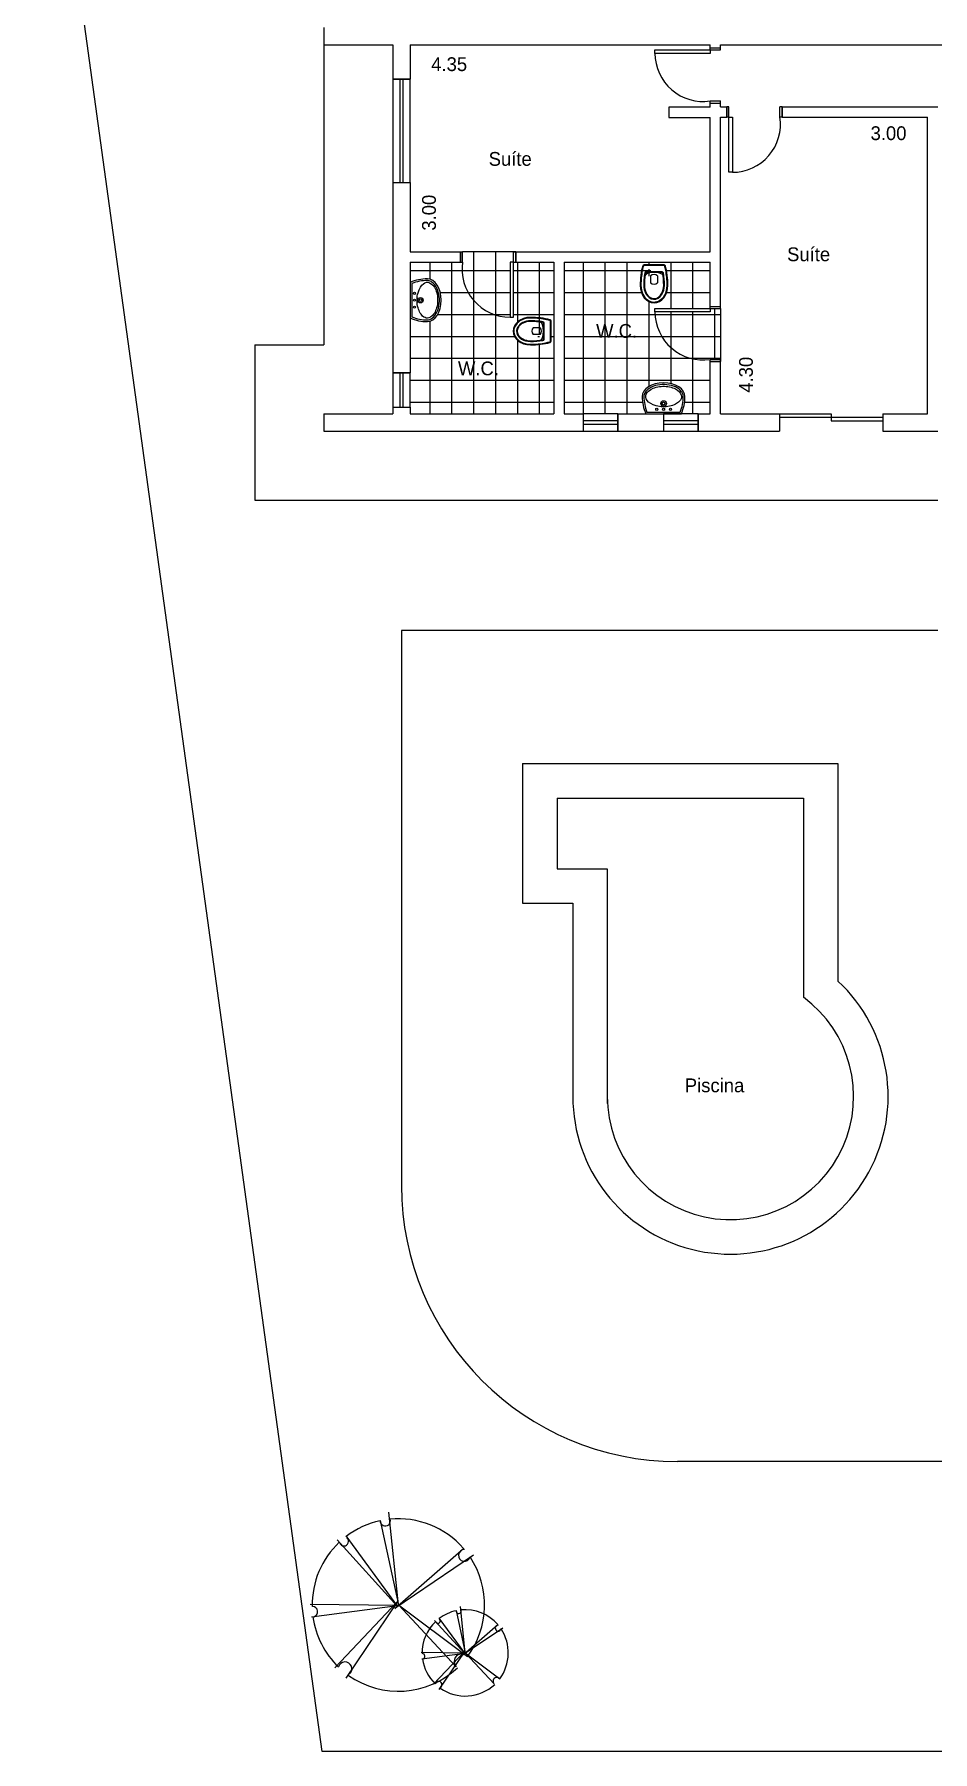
# Model space of a CAD drawing. Extents: x 1.9 to 40.3, y 0.1 to 41.
# Drawn here: x 1.94 to 14.97, y 0.14 to 25.03 of the extents above; entities that cross this region are included whole.
import ezdxf

# ---------------------------------------------------------------- set-up
doc = ezdxf.new("R2010")
doc.units = 0
doc.layers.get('0').update_dxf_attribs({"linetype": 'CONTINUOUS'})
doc.layers.get('DEFPOINTS').update_dxf_attribs({"linetype": 'CONTINUOUS'})
for name, color, linetype in [('ARV', 3, 'CONTINUOUS'), ('BLOCO', 5, 'CONTINUOUS'), ('BLOCOS', 5, 'CONTINUOUS'), ('CINZA', 8, 'CONTINUOUS'), ('HACHURA', 1, 'CONTINUOUS'), ('JARDIM', 3, 'CONTINUOUS'), ('PAREDE', 7, 'CONTINUOUS')]:
    doc.layers.add(name, color=color, linetype=linetype)
doc.styles.add('PADRÃO', font='', dxfattribs={"height": 0.2})
doc.styles.get('PADRÃO').set_extended_font_data('AvantGarde Bk BT')
doc.dimstyles.new('PADRÃOS', dxfattribs={"dimtxt": 0.15, "dimasz": 0.1, "dimexe": 1.25, "dimexo": 0.625, "dimgap": 0.1, "dimtad": 0, "dimjust": 1, "dimzin": 1, "dimdsep": 46, "dimtxsty": 'PADRÃO', "dimcen": 2.5, "dimse1": 1, "dimse2": 1, "dimsd1": 1, "dimsd2": 1, "dimclrt": 1, "dimadec": 0, "dimazin": 0, "dimtfac": 1, "dimtdec": 4, "dimtmove": 0, "dimatfit": 3, "dimfxl": 1, "dimtolj": 1, "dimtzin": 0, "dimarcsym": 0})

# ---------------------------------------------------------------- blocks, each defined once
blk = doc.blocks.new('J50')
at = {"layer": 'BLOCO'}
for p, q in [((0, 0.25), (0, 0)), ((0.5, 0.25), (0, 0.25)), ((0.5, 0), (0.5, 0.25)), ((0.5, 0.1500000000000057), (0, 0.1500000000000057)), ((0, 0.09999999999999432), (0.5, 0.09999999999999432)), ((0, 0), (0.5, 0))]:
    blk.add_line(p, q, dxfattribs=at)
blk = doc.blocks.new('J15')
at = {"layer": 'BLOCO'}
for p, q in [((1.5, 0.25), (0, 0.25)), ((0, 0.25), (0, 0)), ((1.5, 0), (1.5, 0.25)), ((1.5, 0.1500000000000057), (0, 0.1500000000000057)), ((0, 0.09999999999999432), (1.5, 0.09999999999999432)), ((0, 0), (1.5, 0))]:
    blk.add_line(p, q, dxfattribs=at)
blk = doc.blocks.new('P80E15')
at = {"layer": 'BLOCO', "ltscale": 0.015}
for p, q in [((0.03000000000000114, 0.1500000000000057), (0, 0.1500000000000057)), ((0, 0.1500000000000057), (0, 0)), ((0.03000000000000114, 2.842170943040401e-14), (0, 0)), ((0.03000000000000114, 0.1500000000000057), (0.03000000000000114, 0)), ((0.8000000000000114, 0.1500000000000341), (0.7700000000000102, 0.1500000000000341)), ((0.7700000000000102, 0.1500000000000057), (0.7700000000000102, 0)), ((0.8000000000000114, 2.842170943040401e-14), (0.7700000000000102, 5.684341886080801e-14)), ((0.8000000000000114, 0.1500000000000057), (0.8000000000000114, 0))]:
    blk.add_line(p, q, dxfattribs=at)
at = {"layer": 'BLOCO'}
blk.add_lwpolyline([(0.03000000000000114, 0.1500000000000057), (0.0800000000000125, 0.1500000000000057), (0.0800000000000125, 0.950000000000017), (0.03000000000000114, 0.950000000000017)], close=True, dxfattribs=at)
at = {"layer": 'BLOCO', "ltscale": 0.015}
blk.add_arc((0.0800000000000125, 0.2524375000000134), 0.6975625000000036, 351.555539587714, 90.00000000000041, dxfattribs=at)
blk = doc.blocks.new('P80D15')
at = {"layer": 'BLOCO', "ltscale": 0.015}
for p, q in [((0, 0.1500000000000057), (0, 0)), ((0, 0.1500000000000341), (0.03000000000000114, 0.1500000000000341)), ((0, 2.842170943040401e-14), (0.03000000000000114, 0)), ((0.03000000000000114, 0.1500000000000057), (0.03000000000000114, 0)), ((0.7700000000000102, 0.1500000000000057), (0.7700000000000102, 0)), ((0.7700000000000102, 0.1500000000000057), (0.8000000000000114, 0.1500000000000057)), ((0.7699999999999818, 0), (0.8000000000000114, 0)), ((0.8000000000000114, 0.1500000000000057), (0.8000000000000114, 0))]:
    blk.add_line(p, q, dxfattribs=at)
at = {"layer": 'BLOCO'}
blk.add_lwpolyline([(0.7700000000000102, 0.1500000000000057), (0.7199999999999989, 0.1500000000000057), (0.7199999999999989, 0.950000000000017), (0.7700000000000102, 0.950000000000017)], close=True, dxfattribs=at)
at = {"layer": 'BLOCO', "ltscale": 0.015}
blk.add_arc((0.7199999999999989, 0.2524375000000134), 0.6975625000000036, 89.99999999999959, 188.444460412286, dxfattribs=at)
blk = doc.blocks.new('A_03')
at = {"layer": 'ARV'}
for p, q in [((-0.1642795977368223, 0.6668615598597967), (-0.032337625504681, 0.05443275957492233)), ((-0.032337625504681, 0.05443275957492233), (-0.1019798469358193, 0.7261946558607519)), ((-0.03968009613487311, 0.04386405184976638), (-0.4757783517417806, 0.5259454568575279)), ((-0.4134786009408344, 0.5556120048580055), (-0.03968009613487311, 0.04386405184976638)), ((-0.05748002493510285, 0.02903077784952757), (0.4409179814728645, 0.4666123608565726)), ((0.5121176966740109, 0.4146959018557368), (-0.05748002493510285, 0.02903077784952757)), ((-0.03968009613487311, 0.05128068884988579), (-0.6715775685449898, 0.0586973258500052)), ((-0.6626776041447897, -0.0303023181514277), (-0.03968009613487311, 0.05128068884988579)), ((-0.493578280542124, -0.4011341681573413), (-0.03968009613487311, 0.08094723685036342)), ((-0.03968009613487311, 0.08094723685036342), (-0.4134786009408344, -0.4753005381585353)), ((-0.032337625504681, 0.05443275957492233), (0.4676178746732944, -0.3195511611560278)), ((0.3875181950720048, -0.3937175311572219), (-0.032337625504681, 0.05443275957492233))]:
    blk.add_line(p, q, dxfattribs=at)
for centre, radius, start, end in [((-0.032337625504681, 0.05443275957492233), 0.625, 102.1580021321499, 127.2525657253544), ((-0.1274007985194316, 0.6640590258750763), 0.0369851325325624, 175.6542691674021, 19.69378780220451), ((-0.032337625504681, 0.05443275957492233), 0.625, 41.05407258653979, 95.53111248444131), ((-0.032337625504681, 0.05443275957492233), 0.625, 133.2426416252084, 180.9743240911506), ((-0.4268285475410494, 0.5158291639893946), 0.03342961899939723, 201.2820980855948, 48.27356464714219), ((0.4457326779623259, 0.4136262157234682), 0.04269394024099429, 89.20944815037899, 344.6285751873363), ((-0.032337625504681, 0.05443275957492233), 0.625, 323.20224696077, 33.82113850428491), ((-0.655096152989131, 0.006088647395870339), 0.03779840815212959, 285.684587972767, 88.0009588524843), ((-0.032337625504681, 0.05443275957492233), 0.625, 187.8759657920728, 225.8833292057394), ((-0.4191915611808099, -0.4078929817018206), 0.04974913855978236, 310.6567489998404, 163.4448207669662), ((0.4262195554180721, -0.3551779883457584), 0.05461768626331568, 40.71483655850493, 224.8799671179474), ((-0.032337625504681, 0.05443275957492233), 0.625, 234.6714608478307, 313.1329856187737)]:
    blk.add_arc(centre, radius, start, end, dxfattribs=at)
blk = doc.blocks.new('LAVAT')
at = {"layer": 'BLOCOS'}
for p, q in [((-0.2573623180961135, 0), (0.2573623180960993, 0)), ((-0.2410322495695425, 0.02500000000000568), (0.2410322495695283, 0.02500000000000568))]:
    blk.add_line(p, q, dxfattribs=at)
for centre, radius in [((-0.09999999999999432, 0.06499999999999773), 0.015), ((-2.842170943040401e-14, 0.1500000000000057), 0.04), ((-2.842170943040401e-14, 0.1500000000000057), 0.02), ((0, 0.06499999999999773), 0.015), ((0.09999999999999432, 0.06499999999999773), 0.015)]:
    blk.add_circle(centre, radius, dxfattribs=at)
for centre, radius, start, end in [((0.3099999999999739, 0.25), 0.6200000000000045, 180, 203.779994731564), ((0.3099999999999739, 0.25), 0.5951987399818819, 180.0000000000055, 202.2113997706397), ((-0.3099999999999739, 0.25), 0.5951987399818819, 337.7886002293573, 359.9999999999946), ((-0.3099999999999739, 0.25), 0.6200000000000045, 336.2200052684331, 7.016477563892661e-15)]:
    blk.add_arc(centre, radius, start, end, dxfattribs=at)
blk.add_ellipse((-2.842170943040401e-14, 0.25), major_axis=(0.3100000000000023, 0), ratio=0.645161290322576, start_param=0, end_param=3.141592653589793, dxfattribs=at)
for points, knots in [([(0.2849999999999824, 0.2500000000000284), (0.2849999999999682, 0.300317964642403), (0.2452497040517159, 0.3541887687748044), (0.1008916727811169, 0.4227595909021034), (3.167234224576987e-05, 0.4339558931305021), (-0.1743068501371283, 0.3989778962069579), (-0.2442601782461509, 0.3532994974840165), (-0.2803506487652356, 0.2860131679577762), (-0.2851229441039038, 0.2679846562883483), (-0.285198739981908, 0.2499999999999716)], [0, 0, 0, 0, 0.9361481793933827, 0.9361481793933827, 1.872296358786765, 1.872296358786765, 2.808444538180148, 2.808444538180148, 3.13938546545754, 3.13938546545754, 3.13938546545754, 3.13938546545754]), ([(0.2599999999999625, 0.2500000000000284), (0.2599999999999625, 0.2784978981889878), (0.242078010852012, 0.3126567214920613), (0.1643569005752425, 0.3704649949829673), (0.1030052039381815, 0.3920693254798095), (-0.02877373062847255, 0.4037223597623836), (-0.0976825814684048, 0.3936467971219031), (-0.2034406750199054, 0.3477822861136133), (-0.2396263539294523, 0.3143366745038918), (-0.2661732608932681, 0.2526194074667387), (-0.2627272874450739, 0.2240541362115209), (-0.2158391141528142, 0.162032776211305), (-0.168127663237712, 0.1314918993692231), (-0.04805875393354597, 0.09792981637818343), (0.02266607553652022, 0.095757041570522), (0.1477154277714732, 0.1225128520000851), (0.2007272141554637, 0.1503951910720218), (0.2508407150234859, 0.2045307616155014), (0.2599999999999767, 0.2286312563089723), (0.2599999999999625, 0.2500000000000284)], [0, 0, 0, 0, 0.718091798041799, 0.718091798041799, 1.436183596083598, 1.436183596083598, 2.154275394125397, 2.154275394125397, 2.872367192167196, 2.872367192167196, 3.590458990208995, 3.590458990208995, 4.308550788250794, 4.308550788250794, 5.026642586292593, 5.026642586292593, 5.744734384334392, 5.744734384334392, 6.283185307179586, 6.283185307179586, 6.283185307179586, 6.283185307179586])]:
    blk.add_open_spline(points, degree=3, knots=knots, dxfattribs=at)
blk = doc.blocks.new('VASOSAN')
at = {"layer": 'BLOCOS'}
for p, q in [((-0.04999870165021036, 0.1999637913173729), (-0.04999870165021036, 0.300036208682684)), ((0.05000129834978395, 0.2000000000000171), (0.05000129834978395, 0.3000000000000398)), ((-0.1449592708755176, 0.04000000000002046), (0.1449618675667352, 0.04000000000002046)), ((-0.144958964094414, 0.05000000000001137), (0.144958964094414, 0.05000000000001137)), ((-0.1156907586723577, 0.1400000000000148), (0.1156608751354042, 0.1400000000000148)), ((-0.1156899891503542, 0.1500000000000057), (0.1156563640565906, 0.1500000000000057))]:
    blk.add_line(p, q, dxfattribs=at)
for centre, radius, start, end in [((-1.681254687468936e-05, 0.2500000000000284), 0.07072348561596478, 44.98962509969003, 134.9688828081831), ((-0.1449592708755176, 0.06000000000784667), 0.02, 195.5363314444965, 269.9999999879495), ((-0.1449589640944282, 0.0600000000000307), 0.01, 195.5346797106506, 270), ((-0.1156907586724003, 0.1599999999999966), 0.02, 189.3867869031125, 270.0000000001221), ((-0.1156899891503826, 0.1599999999999113), 0.01, 189.3843767903272, 270.0000000002443), ((-1.681254687468936e-05, 0.2500000000000284), 0.07072348561596478, 225.0311171918169, 315.01037490031), ((0.1156563640566048, 0.1599999999999397), 0.01, 269.9999999999185, 350.5758748885445), ((0.1156608751354185, 0.1600000000000534), 0.02, 269.9999999999593, 350.5771305827586), ((0.1449589640941156, 0.06000000000059913), 0.01, 270.0000000017912, 344.483103753554), ((0.1449618675666784, 0.06000000000008754), 0.02, 270.0000000001221, 344.463668535786)]:
    blk.add_arc(centre, radius, start, end, dxfattribs=at)
for centre, major_axis, ratio, start_param, end_param in [((1.298349786793551e-06, 0.3400000000000034), (0, 0.25), 0.8000000000000114, 4.71238898038469, 7.853981633974483), ((1.298349786793551e-06, 0.3400000000000034), (0, 0.5), 0.4000000000000057, 1.570796326794897, 2.178171401941273), ((1.298349786793551e-06, 0.3400000000000034), (0, 0.5), 0.4000000000000057, 4.10501390519934, 4.71238898038469), ((3.162615456631102e-06, 0.2000000000000171), (-0.1315416254084454, 0), 0.380107846735427, 0, 3.141592653589793)]:
    blk.add_ellipse(centre, major_axis=major_axis, ratio=ratio, start_param=start_param, end_param=end_param, dxfattribs=at)
for points, knots in [([(0.1900012983497845, 0.3400000000000034), (0.1900012983497845, 0.3848761319792686), (0.1797393390216371, 0.4296688513161939), (0.1275724019719462, 0.5345347987748141), (0.06728061332151469, 0.5774883381547511), (-0.05557463358574921, 0.5822833263597715), (-0.1176873313140447, 0.5442092108278018), (-0.1772271428546759, 0.4396819034496957), (-0.1899987016502109, 0.3899119131999385), (-0.1899987016502109, 0.3400000000000034)], [4.71238898038469, 4.71238898038469, 4.71238898038469, 4.71238898038469, 5.268704666077937, 5.268704666077937, 6.251971787216637, 6.251971787216637, 7.235238908355337, 7.235238908355337, 7.853981633974483, 7.853981633974483, 7.853981633974483, 7.853981633974483]), ([(0.1500012983497925, 0.3400000000000034), (0.1500012983497925, 0.3788440209133057), (0.1410350669412708, 0.4175642631073231), (0.09785548235792874, 0.5046356523495774), (0.05186252916044509, 0.5365242863162791), (-0.035906470330346, 0.5428969122828846), (-0.08268716521656927, 0.5186239494114204), (-0.136675398657502, 0.4336095243094746), (-0.1499987016502189, 0.3869668551708401), (-0.1499987016502189, 0.3400000000000034)], [4.71238898038469, 4.71238898038469, 4.71238898038469, 4.71238898038469, 5.267303564860582, 5.267303564860582, 6.225165062483076, 6.225165062483076, 7.18302656010557, 7.18302656010557, 7.853981633974483, 7.853981633974483, 7.853981633974483, 7.853981633974483]), ([(0.1400012983497874, 0.3400000000000034), (0.1400012983497874, 0.3772837390730786), (0.1313244408788421, 0.4146147677288923), (0.08614040026922964, 0.5057958350239744), (0.03502463044166859, 0.5349710805647021), (-0.04931088296146413, 0.5246485128546965), (-0.08846614740087944, 0.4978919085569657), (-0.1301770436703151, 0.4186244413023701), (-0.139998701650228, 0.3793231752999873), (-0.139998701650228, 0.3400000000000034)], [4.71238898038469, 4.71238898038469, 4.71238898038469, 4.71238898038469, 5.266984672173268, 5.266984672173268, 6.376176055750425, 6.376176055750425, 7.268653195712185, 7.268653195712185, 7.853981633974483, 7.853981633974483, 7.853981633974483, 7.853981633974483]), ([(-0.1899987016502109, 0.3400000000000034), (-0.1899987016502109, 0.2628456380244302), (-0.1826597402104682, 0.1857481592563204), (-0.1646350625580055, 0.0962993025843275), (-0.1598779088782436, 0.07633152029333701), (-0.1545936493339752, 0.05732178411361133)], [1.570796326794897, 1.570796326794897, 1.570796326794897, 1.570796326794897, 2.037455774227855, 2.037455774227855, 2.178171373096618, 2.178171373096618, 2.178171373096618, 2.178171373096618]), ([(0.1255213970934932, 0.158362586435743), (0.1304959230626253, 0.1883329397418549), (0.1342856674288981, 0.2197754344096836), (0.1388984311594896, 0.280892952358073), (0.1400012983497874, 0.3104504303007616), (0.1400012983497874, 0.3400000000000034)], [4.319424209334854, 4.319424209334854, 4.319424209334854, 4.319424209334854, 4.526146784234752, 4.526146784234752, 4.71238898038469, 4.71238898038469, 4.71238898038469, 4.71238898038469]), ([(0.1353910129756457, 0.1567256052765629), (0.1406375926198677, 0.1883393074453181), (0.1445703338030171, 0.2215366219332111), (0.1489940345178695, 0.2833246268364178), (0.1500012983497925, 0.3116621455754114), (0.1500012983497925, 0.3400000000000034)], [4.319414935773391, 4.319414935773391, 4.319414935773391, 4.319414935773391, 4.53527739023095, 4.53527739023095, 4.71238898038469, 4.71238898038469, 4.71238898038469, 4.71238898038469]), ([(0.1545944801337669, 0.0573247746568768), (0.1714080019636555, 0.1178830224408784), (0.1827947395838834, 0.188231392050767), (0.1891612343353728, 0.2873542333339003), (0.1900012983497845, 0.3136769834079587), (0.1900012983497845, 0.3400000000000034)], [4.105016649121983, 4.105016649121983, 4.105016649121983, 4.105016649121983, 4.553177186481221, 4.553177186481221, 4.71238898038469, 4.71238898038469, 4.71238898038469, 4.71238898038469])]:
    blk.add_open_spline(points, degree=3, knots=knots, dxfattribs=at)
for points in [[(-0.1499987016502189, 0.3400000000000034), (-0.1499987016502189, 0.2771333061211863), (-0.1449377691834997, 0.2142947379843179), (-0.1354229546785177, 0.1567380311504962)], [(-0.1399987016502138, 0.3400000000000034), (-0.1399987016502138, 0.2776703725988909), (-0.1349701841103865, 0.2153313553609451), (-0.1255561557510418, 0.1583694305881238)]]:
    blk.add_open_spline(points, degree=3, dxfattribs=at)
blk = doc.blocks.new('*D54')
at = {"layer": 'DEFPOINTS', "color": 0, "linetype": 'ByBlock', "ltscale": 0.015}
for p in [(145.180258217365, 146.3700406523143), (145.5501561764663, 146.3700406523143), (145.180258217365, 142.0700406523142)]:
    blk.add_point(p, dxfattribs=at)
at = {"color": 1, "linetype": 'ByBlock', "ltscale": 0.015, "insert": (145.5501561764663, 142.6361807622044), "char_height": 0.2, "attachment_point": 5, "rotation": 90, "style": 'PADRÃO'}
blk.add_mtext('\\A1;4.30', dxfattribs=at)
blk = doc.blocks.new('*D55')
at = {"layer": 'DEFPOINTS', "color": 0, "linetype": 'ByBlock', "ltscale": 0.015}
for p in [(145.180258217365, 146.3700406523143), (148.180258217365, 146.3700406523143), (145.180258217365, 146.1358125073184)]:
    blk.add_point(p, dxfattribs=at)
at = {"color": 1, "linetype": 'ByBlock', "ltscale": 0.015, "insert": (147.6155604151672, 146.1358125073184), "char_height": 0.2, "attachment_point": 5, "style": 'PADRÃO'}
blk.add_mtext('\\A1;3.00', dxfattribs=at)
blk = doc.blocks.new('*D56')
at = {"layer": 'DEFPOINTS', "color": 0, "linetype": 'ByBlock', "ltscale": 0.015}
for p in [(140.680258217365, 147.4200406523142), (145.030258217365, 147.4200406523142), (145.030258217365, 147.1362870110796)]:
    blk.add_point(p, dxfattribs=at)
at = {"color": 1, "linetype": 'ByBlock', "ltscale": 0.015, "insert": (141.2465356898925, 147.1362870110796), "char_height": 0.2, "attachment_point": 5, "style": 'PADRÃO'}
blk.add_mtext('\\A1;4.35', dxfattribs=at)
blk = doc.blocks.new('*D57')
at = {"layer": 'DEFPOINTS', "color": 0, "linetype": 'ByBlock', "ltscale": 0.015}
for p in [(140.680258217365, 147.4200406523142), (140.9551095520989, 147.4200406523142), (140.680258217365, 144.4200406523143)]:
    blk.add_point(p, dxfattribs=at)
at = {"color": 1, "linetype": 'ByBlock', "ltscale": 0.015, "insert": (140.9551095520989, 144.9847384545121), "char_height": 0.2, "attachment_point": 5, "rotation": 90, "style": 'PADRÃO'}
blk.add_mtext('\\A1;3.00', dxfattribs=at)

msp = doc.modelspace()

# ---------------------------------------------------------------- hatches: boundary and pattern name
at = {"layer": 'HACHURA', "ltscale": 0.015}
h = msp.add_hatch(dxfattribs=at)
h.set_pattern_fill('NET', color=256, scale=0.1, style=0)
h.set_pattern_definition([(0, (-133.2898486393132, -122.5427102751006), (0, 0.3175), []), (90, (-133.2898486393132, -122.5427102751006), (-0.3175, 1.944062586693024e-17), [])])
edge = h.paths.add_edge_path()
edge.add_line((9.473608164044691, 21.7273303772136), (8.921397838296429, 21.7273303772136))
edge.add_line((8.921397838296429, 21.7273303772136), (8.891397838296456, 21.72733037721363))
edge.add_line((8.891397838296456, 21.72733037721363), (8.891397838296427, 20.92733037721362))
edge.add_line((8.891397838296427, 20.92733037721362), (8.841397838296416, 20.92733037721362))
edge.add_arc((8.841397838296416, 21.62489287721363), 0.6975624999999994, 171.5555395877163, 270, ccw=False)
edge.add_line((8.151397838296418, 21.7273303772136), (8.121397838296417, 21.7273303772136))
edge.add_line((8.121397838296417, 21.7273303772136), (7.390409578051788, 21.7273303772136))
edge.add_line((7.390409578051788, 21.7273303772136), (7.390409578051788, 21.43094993482077))
edge.add_arc((7.640409578051759, 20.86358761672059), 0.6199999999999977, 89.9999999999921, 113.7799947314094, ccw=False)
edge.add_ellipse((7.640409578051788, 21.1735876167206), major_axis=(-5.563650397593558e-15, -0.3100000000000023), ratio=0.645161290322576, start_angle=0, end_angle=180, ccw=False)
edge.add_arc((7.640409578051759, 21.48358761672054), 0.6200000000000033, 246.22000526858818, 269.99999999996584, ccw=False)
edge.add_line((7.390409578051759, 20.91622529862036), (7.390409578051759, 20.121810463326))
edge.add_line((7.390409578051759, 20.121810463326), (7.390409578051759, 19.621810463326))
edge.add_line((7.390409578051759, 19.621810463326), (7.390409578051731, 19.52733037721356))
edge.add_line((7.390409578051731, 19.52733037721356), (9.47360816404472, 19.52733037721362))
edge.add_line((9.47360816404472, 19.52733037721362), (9.473608164044691, 21.7273303772136))
edge = h.paths.add_edge_path(flags=16)
edge.add_ellipse((9.133608164044716, 20.72532258615993), major_axis=(-0.25, -7.034608626946964e-15), ratio=0.8000000000000114, start_angle=270, end_angle=450, ccw=False)
edge.add_ellipse((9.133608164044716, 20.72532258615993), major_axis=(-0.5, -1.406921725389393e-14), ratio=0.4000000000000057, start_angle=235.1999716104384, end_angle=270, ccw=False)
edge.add_arc((9.413608164044689, 20.87028315537682), 0.02000000000001101, 0, 78.17726239667809, ccw=False)
edge.add_line((9.4336081640447, 20.87028315537682), (9.4336081640447, 20.58036201693463))
edge.add_arc((9.413608164044689, 20.58036201693685), 0.01999999999999972, 281.82273711283824, 359.99999999364906, ccw=False)
edge.add_ellipse((9.133608164044716, 20.72532258615993), major_axis=(-0.5, -1.406921725389393e-14), ratio=0.4000000000000057, start_angle=90, end_angle=124.80002838732861, ccw=False)
h.paths.add_polyline_path([(8.841397838296388, 21.72733037721363), (8.891397838296427, 21.72733037721363), (8.891397838296427, 21.87733037721364), (8.151397838296447, 21.87733037721367), (8.151397838296418, 21.72733037721363, 0.4580704259902287), (8.841397838296416, 20.92733037721362)])
edge = h.paths.add_edge_path()
edge.add_line((10.94040957805171, 21.00489686299713), (10.94040957805174, 21.05489686299777))
edge.add_line((10.94040957805174, 21.05489686299777), (11.74040957805175, 21.05489686299762))
edge.add_line((11.74040957805175, 21.05489686299762), (11.74040957805175, 21.08489686299762))
edge.add_line((11.74040957805175, 21.08489686299762), (11.74040957805178, 21.7273303772136))
edge.add_line((11.74040957805178, 21.7273303772136), (9.623608164044697, 21.7273303772136))
edge.add_line((9.623608164044697, 21.7273303772136), (9.623608164044697, 19.52733037721359))
edge.add_line((9.623608164044697, 19.52733037721359), (9.899597001118366, 19.52733037721359))
edge.add_line((9.899597001118366, 19.52733037721359), (10.39959700111837, 19.52733037721362))
edge.add_line((10.39959700111837, 19.52733037721362), (10.80793272192949, 19.52733037721362))
edge.add_arc((11.37529504002967, 19.77733037721359), 0.6199999999999977, 179.9999999999921, 203.7799947314093, ccw=False)
edge.add_ellipse((11.06529504002967, 19.77733037721362), major_axis=(0.3100000000000023, 0), ratio=0.645161290322576, start_angle=0, end_angle=180, ccw=False)
edge.add_arc((10.75529504002972, 19.77733037721359), 0.6200000000000034, 336.2200052685906, 359.99999999996584, ccw=False)
edge.add_line((11.3226573581299, 19.52733037721362), (11.5652950400297, 19.52733037721362))
edge.add_line((11.5652950400297, 19.52733037721362), (11.74040957805178, 19.52733037721359))
edge.add_line((11.74040957805178, 19.52733037721359), (11.74040957805178, 20.28489686299761))
edge.add_line((11.74040957805178, 20.28489686299761), (11.74040957805158, 20.31489686299761))
edge.add_arc((11.63797207805172, 21.00489686299764), 0.6975625000000163, 180.000000000042, 278.44446041227417, ccw=False)
edge = h.paths.add_edge_path(flags=16)
edge.add_ellipse((10.92680957077295, 21.3873303772136), major_axis=(-3.061515884555943e-17, -0.25), ratio=0.8000000000000114, start_angle=270, end_angle=450, ccw=False)
edge.add_ellipse((10.92680957077295, 21.3873303772136), major_axis=(-6.123031769111886e-17, -0.5), ratio=0.4000000000000057, start_angle=235.1999716104384, end_angle=270, ccw=False)
edge.add_arc((10.78184900155608, 21.66733037721357), 0.02000000000001101, 90, 168.1772623966947, ccw=False)
edge.add_line((10.78184900155608, 21.68733037721358), (11.07177013999822, 21.68733037721358))
edge.add_arc((11.07177013999606, 21.66733037721357), 0.01999999999999975, 11.822737112854895, 89.99999999381191, ccw=False)
edge.add_ellipse((10.92680957077295, 21.3873303772136), major_axis=(-6.123031769111886e-17, -0.5), ratio=0.4000000000000057, start_angle=90, end_angle=124.80002838732861, ccw=False)
h.paths.add_polyline_path([(11.89040957805179, 21.05489686299759), (11.74040957805175, 21.05489686299762), (11.74040957805175, 21.00489686299764), (10.94040957805171, 21.00489686299775, 0.4580704259902306), (11.74040957805164, 20.31489686299761), (11.89040957805176, 20.31489686299759)])
h.paths.add_polyline_path([(8.028134123983648, 20.02948271290055), (8.740634123983654, 20.02948271290055), (8.740634123983654, 20.3414332623511), (8.028134123983648, 20.3414332623511)], flags=24)
h.paths.add_polyline_path([(10.03036832429052, 20.57259956477375), (10.74286832429053, 20.57259956477375), (10.74286832429053, 20.88455011422431), (10.03036832429052, 20.88455011422431)], flags=24)

# ---------------------------------------------------------------- linework, layer by layer
at = {"layer": 'BLOCO', "ltscale": 0.015}
for p, q in [((12.74356122158369, 19.52733037721362), (13.49356122158369, 19.52733037721362)), ((12.74356122158369, 19.4773303772136), (14.24356122158369, 19.4773303772136)), ((13.49356122158369, 19.52733037721362), (13.49356122158369, 19.42733037721359)), ((13.49356122158369, 19.42733037721359), (14.24356122158369, 19.42733037721359))]:
    msp.add_line(p, q, dxfattribs=at)
at = {"layer": 'CINZA', "ltscale": 0.015}
for p, q in [((6.140409578051731, 25.12733037721361), (6.140409578052271, 20.52733037721356)), ((5.140409578051759, 20.52733037721356), (5.140409578051759, 18.27733037721362)), ((5.140409578051759, 20.52733037721356), (6.140409578052271, 20.52733037721356)), ((5.140409578051759, 18.27733037721362), (15.04040957805182, 18.27733037721364))]:
    msp.add_line(p, q, dxfattribs=at)
at = {"layer": 'HACHURA', "ltscale": 0.015}
for p, q in [((8.921397838296429, 21.87733037721364), (8.151397838296418, 21.87733037721364)), ((11.89040957805176, 21.05489686299757), (11.89040957805176, 20.28489686299758))]:
    msp.add_line(p, q, dxfattribs=at)
at = {"layer": 'PAREDE', "ltscale": 0.015}
for p, q in [((6.113564412334256, 0.1356729507317311), (1.94356441233424, 30.48567295073173)), ((6.140409578051731, 24.87733037721361), (7.140409578051731, 24.87733037721361)), ((7.140409578051731, 24.87733037721361), (7.140409578051731, 24.37767199610107)), ((7.390409578051759, 24.87733037721361), (7.390409578051788, 24.37767199610107)), ((7.390409578051759, 24.87733037721361), (11.74040957805173, 24.87733037721361)), ((11.74040957805173, 24.83184782855471), (11.74040957805173, 24.87733037721361)), ((11.74040957805173, 24.83184782855469), (11.89040957805173, 24.83184782855469)), ((11.89040957805173, 24.87733037721361), (16.18873642631254, 24.87733037721361)), ((11.89040957805173, 24.83184782855469), (11.89040957805173, 24.87733037721361)), ((7.140409578051731, 24.37767199610107), (7.390409578051759, 24.37767199610107)), ((11.74040957805173, 23.97041341984132), (11.14040957805173, 23.97041341984132)), ((11.14040957805173, 23.97041341984132), (11.14040957805173, 23.82041341984132)), ((11.74040957805173, 24.03184782855467), (11.89040957805173, 24.03184782855467)), ((11.74040957805173, 23.97041341984132), (11.74040957805173, 24.03184782855467)), ((11.89040957805173, 23.97733037721363), (11.89040957805173, 24.03184782855467)), ((11.89040957805179, 23.97733037721363), (11.98194755789453, 23.97733037721363)), ((11.98194755789453, 23.9773303772136), (11.98194755789453, 23.82733037721363)), ((12.78194755789454, 23.9773303772136), (12.78194755789454, 23.82733037721363)), ((12.78194755789454, 23.97733037721363), (15.04040957805177, 23.97733037721363)), ((11.14040957805173, 23.82041341984132), (11.74040957805175, 23.82041341984132)), ((11.74040957805175, 21.87733037721364), (11.74040957805173, 23.82041341984129)), ((11.89040957805179, 23.82733037721363), (11.98194755789456, 23.82733037721363)), ((11.89040957805176, 21.0848968629976), (11.89040957805173, 23.82733037721363)), ((12.78194755789454, 23.82733037721363), (14.89040957805173, 23.82733037721363)), ((14.89040957805179, 19.52733037721362), (14.89040957805173, 23.82733037721363)), ((7.140409578051731, 22.87767199610107), (7.390409578051759, 22.87767199610107)), ((7.140409578051759, 22.87767199610107), (7.140409578051759, 20.121810463326)), ((7.390409578051788, 22.87767199610107), (7.390409578051788, 21.87733037721364)), ((7.390409578051759, 21.87733037721361), (8.121397838296417, 21.87733037721364)), ((7.390409578051759, 21.7273303772136), (8.121397838296417, 21.7273303772136)), ((7.390409578051788, 21.7273303772136), (7.390409578051759, 20.121810463326)), ((8.121397838296417, 21.87733037721361), (8.121397838296417, 21.7273303772136)), ((8.921397838296429, 21.87733037721361), (8.921397838296429, 21.7273303772136)), ((8.921397838296429, 21.87733037721364), (11.74040957805175, 21.87733037721361)), ((8.921397838296429, 21.7273303772136), (9.473608164044691, 21.7273303772136)), ((9.473608164044691, 21.72733037721363), (9.47360816404472, 19.52733037721359)), ((9.623608164044697, 21.72733037721363), (9.623608164044725, 19.52733037721359)), ((9.623608164044697, 21.7273303772136), (11.74040957805175, 21.7273303772136)), ((11.74040957805178, 21.08489686299762), (11.74040957805178, 21.7273303772136)), ((11.74040957805178, 21.08489686299762), (11.89040957805176, 21.0848968629976)), ((11.74040957805178, 19.52733037721359), (11.74040957805178, 20.28489686299761)), ((11.74040957805164, 20.28489686299761), (11.89040957805162, 20.28489686299758)), ((11.89040957805179, 19.52733037721359), (11.89040957805176, 20.28489686299758)), ((7.140409578051759, 20.121810463326), (7.390409578051759, 20.121810463326)), ((6.140409578051759, 19.52733037721356), (7.140409578051759, 19.52733037721356)), ((6.140409578051759, 19.52733037721356), (6.140409578051759, 19.27733037721362)), ((7.140409578051759, 19.621810463326), (7.390409578051759, 19.621810463326)), ((7.140409578051759, 19.621810463326), (7.140409578051759, 19.52733037721356)), ((7.390409578051759, 19.621810463326), (7.390409578051759, 19.52733037721359)), ((7.390409578051759, 19.52733037721356), (9.47360816404472, 19.52733037721359)), ((9.623608164044754, 19.52733037721359), (9.899597001118366, 19.52733037721359)), ((9.899597001118394, 19.52733037721359), (9.899597001118394, 19.27733037721362)), ((10.39959700111839, 19.52733037721359), (10.39959700111839, 19.27733037721362)), ((10.39959700111839, 19.52733037721362), (11.0652950400297, 19.52733037721362)), ((11.0652950400297, 19.52733037721359), (11.0652950400297, 19.27733037721362)), ((11.5652950400297, 19.52733037721359), (11.5652950400297, 19.27733037721362)), ((11.56529504002972, 19.52733037721362), (11.74040957805178, 19.52733037721359)), ((11.89040957805179, 19.52733037721362), (12.74356122158369, 19.52733037721362)), ((12.74356122158369, 19.52733037721362), (12.74356122158369, 19.27733037721362)), ((14.24356122158369, 19.52733037721362), (14.24356122158369, 19.27733037721362)), ((14.24356122158369, 19.52733037721362), (14.89040957805179, 19.52733037721362)), ((6.140409578051731, 19.27733037721362), (9.899597001118366, 19.27733037721362)), ((10.39959700111839, 19.27733037721362), (11.0652950400297, 19.27733037721362)), ((11.56529504002972, 19.27733037721362), (12.74356122158369, 19.27733037721362)), ((14.24356122158369, 19.27733037721362), (15.04040957805182, 19.27733037721362)), ((15.04040957805182, 16.38733037721357), (7.265069413713974, 16.38733037721357)), ((7.265069413713974, 16.38733037721357), (7.265069413713974, 8.340647019432822)), ((9.02168056059881, 14.45713496909337), (13.59295293505866, 14.45713496909337)), ((9.02168056059881, 14.45713496909337), (9.02168056059881, 12.43383727848592)), ((13.59295293505866, 14.45713496909337), (13.59295293505866, 11.30434094886746)), ((9.52168056059881, 13.95713496909335), (9.52168056059881, 12.9338372784859)), ((9.52168056059881, 13.95713496909335), (13.09295293505863, 13.95713496909337)), ((13.09295293505863, 13.95713496909337), (13.09295293505866, 11.07051082122564)), ((9.52168056059881, 12.9338372784859), (10.24892817670988, 12.9338372784859)), ((10.24892817670988, 12.9338372784859), (10.24892817670988, 9.52858957923209)), ((9.02168056059881, 12.43383727848592), (9.748928176709882, 12.43383727848592)), ((9.748928176709882, 12.43383727848592), (9.748928176709882, 9.52858957923209)), ((16.04040957805179, 4.340647019432808), (11.26506941371397, 4.340647019432822)), ((33.06356441233424, 0.1356729507317311), (6.113564412334256, 0.1356729507317311))]:
    msp.add_line(p, q, dxfattribs=at)
for centre, radius, end in [((12.03456451951186, 9.632348413648856), 2.285636342801979, 47.01411391980974), ((12.03456451951186, 9.632348413648856), 1.785636342801979, 53.64949309903555), ((11.26506941371397, 8.340647019432822), 4, 270)]:
    msp.add_arc(centre, radius, 180, end, dxfattribs=at)

# ---------------------------------------------------------------- block references
at = {"layer": 'BLOCO', "ltscale": 0.015}
for name, p, rotation in [('P80D15', (11.89040957805173, 24.03184782855467), 90), ('P80D15', (12.78194755789454, 23.97733037721363), 180.000000000002), ('P80E15', (8.921397838296429, 21.87733037721364), 180)]:
    msp.add_blockref(name, p, dxfattribs=dict(at, rotation=rotation))
at = {"layer": 'HACHURA', "ltscale": 0.015}
for name, p, rotation in [('VASOSAN', (10.92681086912273, 21.7273303772136), 180), ('LAVAT', (7.390409578051788, 21.17358761672057), 269.999999999999), ('VASOSAN', (9.47360816404472, 20.72532128781015), 90.0000000000016), ('P80D15', (11.89040957805162, 20.28489686299758), 89.99999999998981)]:
    msp.add_blockref(name, p, dxfattribs=dict(at, rotation=rotation))
msp.add_blockref('LAVAT', (11.0652950400297, 19.52733037721362), dxfattribs=at)
at = {"layer": 'JARDIM', "ltscale": 0.015, "xscale": 2, "yscale": 2, "zscale": 2}
msp.add_blockref('A_03', (7.285463270286755, 2.15252124725302), dxfattribs=at)
at = {"layer": 'JARDIM', "ltscale": 0.015}
msp.add_blockref('A_03', (8.221731596977065, 1.512646521550366), dxfattribs=at)
at = {"layer": 'PAREDE', "ltscale": 0.015, "rotation": 90}
for name, p in [('J15', (7.390409578051788, 22.87767199610107)), ('J50', (7.390409578051759, 19.621810463326))]:
    msp.add_blockref(name, p, dxfattribs=at)
at = {"layer": 'PAREDE', "ltscale": 0.015}
for p in [(9.899597001118366, 19.27733037721362), (11.0652950400297, 19.27733037721362)]:
    msp.add_blockref('J50', p, dxfattribs=at)

# ---------------------------------------------------------------- texts
at = {"layer": 'HACHURA', "ltscale": 0.015, "style": 'PADRÃO'}
for s, p in [('Suíte', (8.529325075300932, 23.12197476223477)), ('Suíte', (12.85513963791183, 21.73949556616017)), ('W.C.', (10.08661832429053, 20.62857483949904)), ('W.C.', (8.084384123983654, 20.08545798762583)), ('Piscina', (11.37265374443268, 9.692989228595849))]:
    msp.add_text(s, height=0.2, dxfattribs=at).set_placement(p)

# ---------------------------------------------------------------- dimensions: what is measured, and where the dimension line sits
at = {"layer": 'HACHURA', "ltscale": 0.015}
for base, p1, p2, picture, middle in [((11.74040957805173, 24.59357673597893), (7.390409578051759, 24.87733037721361), (11.74040957805173, 24.87733037721361), '*D56', (7.956687050579234, 24.59357673597893)), ((11.89040957805173, 23.59310223221777), (14.89040957805173, 23.82733037721363), (11.89040957805173, 23.82733037721363), '*D55', (14.32571177585393, 23.59310223221777))]:
    dim = msp.add_linear_dim(base=base, p1=p1, p2=p2, dimstyle='PADRÃOS', dxfattribs=at)
    dim.commit()
    dim.dimension.update_dxf_attribs({"geometry": picture, "text_midpoint": middle, "insert": (-133.2898486393132, -122.5427102751006)})
for base, p1, p2, picture, middle in [((7.665260912785698, 24.87733037721361), (7.390409578051788, 21.87733037721364), (7.390409578051759, 24.87733037721361), '*D57', (7.665260912785698, 22.44202817941144)), ((12.2603075371531, 23.82733037721363), (11.89040957805179, 19.52733037721362), (11.89040957805173, 23.82733037721363), '*D54', (12.2603075371531, 20.09347048710373))]:
    dim = msp.add_linear_dim(base=base, p1=p1, p2=p2, angle=90, dimstyle='PADRÃOS', dxfattribs=at)
    dim.commit()
    dim.dimension.update_dxf_attribs({"geometry": picture, "text_midpoint": middle, "insert": (-133.2898486393132, -122.5427102751006)})

doc.saveas('drawing.dxf')
